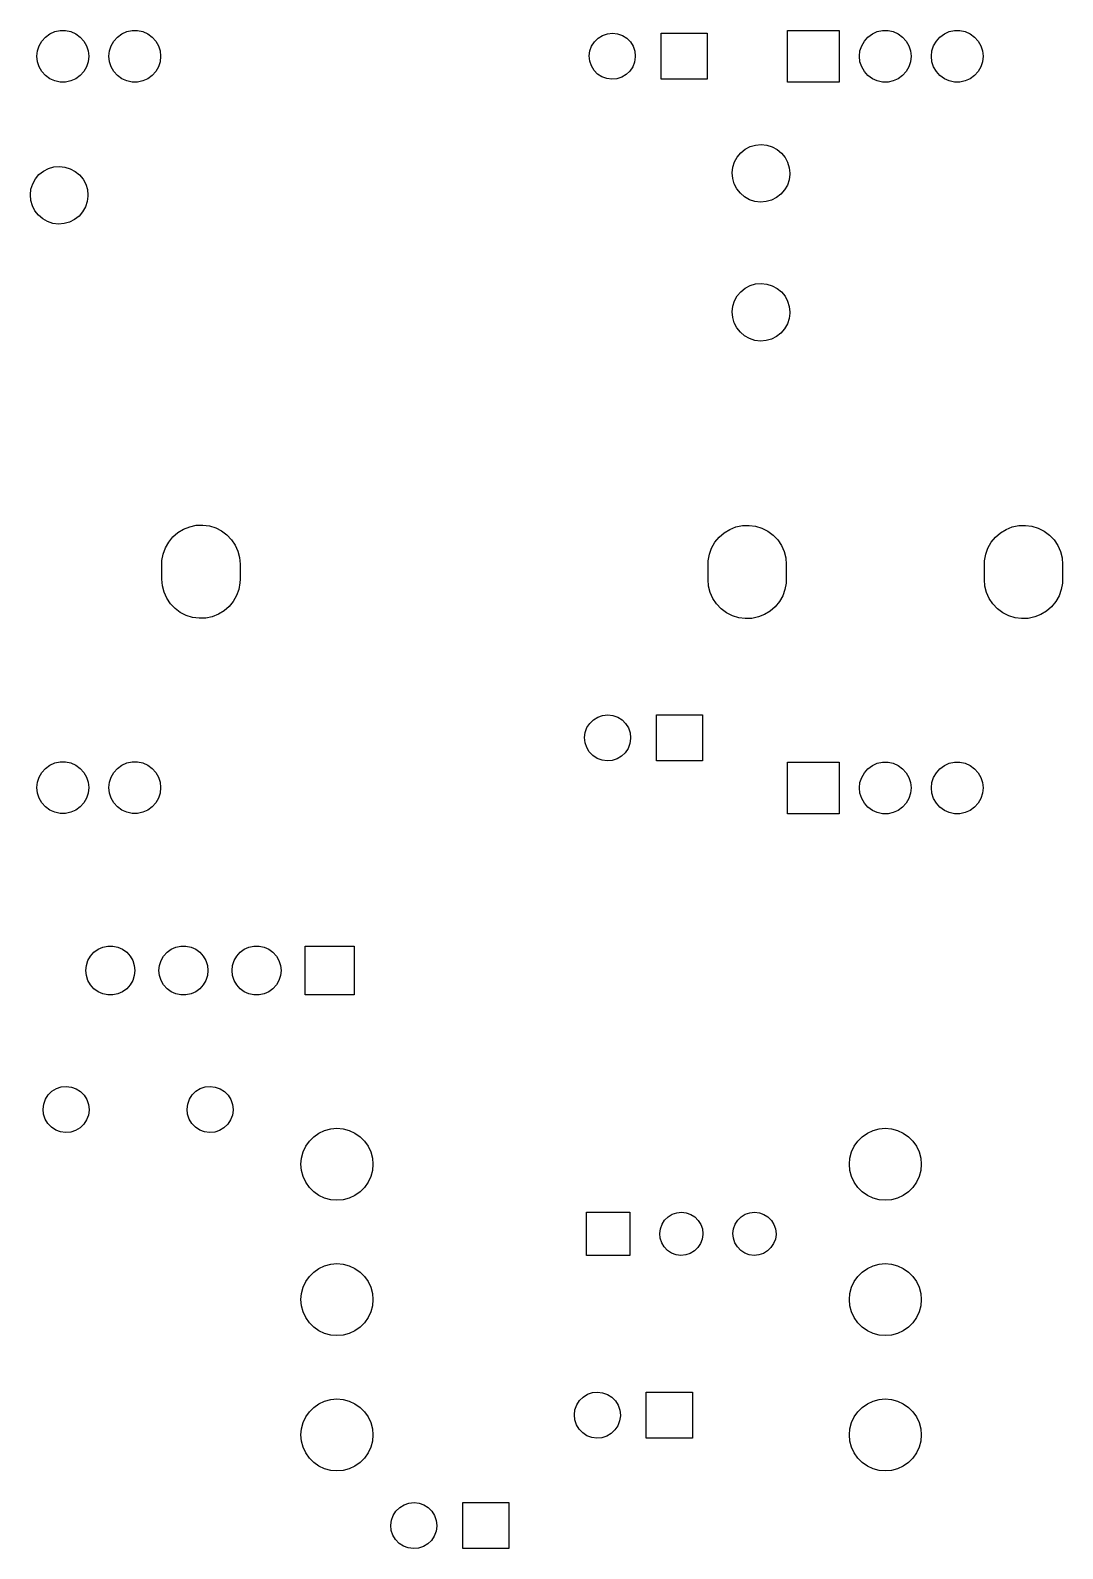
# Model space of a CAD drawing. Extents: x 74 to 204, y -141 to -34.
# Drawn here: x 168.4 to 204.3, y -140.7 to -88 of the extents above; entities that cross this region are included whole.
import ezdxf

# ---------------------------------------------------------------- set-up
doc = ezdxf.new("R2010")
doc.units = 0
doc.layers.add('BLACK', color=7, linetype='CONTINUOUS')

msp = doc.modelspace()

# ---------------------------------------------------------------- linework, layer by layer
at = {"layer": 'BLACK', "linetype": 'CONTINUOUS'}
for p, q in [((169.095, -88.1206), (169.267, -88.044)), ((169.267, -88.044), (169.451, -88.0049)), ((169.451, -88.0049), (169.639, -88.0049)), ((169.639, -88.0049), (169.823, -88.044)), ((169.823, -88.044), (169.995, -88.1206)), ((171.595, -88.1206), (171.767, -88.044)), ((171.767, -88.044), (171.951, -88.0049)), ((171.951, -88.0049), (172.139, -88.0049)), ((172.139, -88.0049), (172.323, -88.044)), ((172.323, -88.044), (172.495, -88.1206)), ((194.72, -89.8), (194.72, -88)), ((194.72, -88), (196.52, -88)), ((196.52, -88), (196.52, -89.8)), ((197.67, -88.1206), (197.842, -88.044)), ((197.842, -88.044), (198.026, -88.0049)), ((198.026, -88.0049), (198.214, -88.0049)), ((198.214, -88.0049), (198.398, -88.044)), ((198.398, -88.044), (198.57, -88.1206)), ((200.17, -88.1206), (200.342, -88.044)), ((200.342, -88.044), (200.526, -88.0049)), ((200.526, -88.0049), (200.714, -88.0049)), ((200.714, -88.0049), (200.898, -88.044)), ((200.898, -88.044), (201.07, -88.1206)), ((168.665, -88.7129), (168.723, -88.5339)), ((168.723, -88.5339), (168.817, -88.371)), ((168.817, -88.371), (168.943, -88.2312)), ((168.943, -88.2312), (169.095, -88.1206)), ((169.995, -88.1206), (170.147, -88.2312)), ((170.147, -88.2312), (170.273, -88.371)), ((170.273, -88.371), (170.367, -88.5339)), ((170.367, -88.5339), (170.425, -88.7129)), ((171.165, -88.7129), (171.223, -88.5339)), ((171.223, -88.5339), (171.317, -88.371)), ((171.317, -88.371), (171.443, -88.2312)), ((171.443, -88.2312), (171.595, -88.1206)), ((172.495, -88.1206), (172.647, -88.2312)), ((172.647, -88.2312), (172.773, -88.371)), ((172.773, -88.371), (172.867, -88.5339)), ((172.867, -88.5339), (172.925, -88.7129)), ((187.857, -88.7119), (187.918, -88.5443)), ((187.918, -88.5443), (188.015, -88.3944)), ((188.015, -88.3944), (188.142, -88.2696)), ((188.142, -88.2696), (188.294, -88.1761)), ((188.294, -88.1761), (188.463, -88.1187)), ((188.463, -88.1187), (188.641, -88.1)), ((188.641, -88.1), (188.818, -88.1211)), ((188.818, -88.1211), (188.986, -88.181)), ((188.986, -88.181), (189.136, -88.2765)), ((189.136, -88.2765), (189.262, -88.4031)), ((189.262, -88.4031), (189.356, -88.5543)), ((189.356, -88.5543), (189.415, -88.7228)), ((190.335, -89.7), (190.335, -88.1)), ((190.335, -88.1), (191.935, -88.1)), ((191.935, -88.1), (191.935, -89.7)), ((197.24, -88.7129), (197.298, -88.5339)), ((197.298, -88.5339), (197.392, -88.371)), ((197.392, -88.371), (197.518, -88.2312)), ((197.518, -88.2312), (197.67, -88.1206)), ((198.57, -88.1206), (198.722, -88.2312)), ((198.722, -88.2312), (198.848, -88.371)), ((198.848, -88.371), (198.942, -88.5339)), ((198.942, -88.5339), (199, -88.7129)), ((199.74, -88.7129), (199.798, -88.5339)), ((199.798, -88.5339), (199.892, -88.371)), ((199.892, -88.371), (200.018, -88.2312)), ((200.018, -88.2312), (200.17, -88.1206)), ((201.07, -88.1206), (201.222, -88.2312)), ((201.222, -88.2312), (201.348, -88.371)), ((201.348, -88.371), (201.442, -88.5339)), ((201.442, -88.5339), (201.5, -88.7129)), ((168.645, -88.9), (168.665, -88.7129)), ((168.665, -89.0871), (168.645, -88.9)), ((168.723, -89.2661), (168.665, -89.0871)), ((170.425, -89.0871), (170.367, -89.2661)), ((170.425, -88.7129), (170.445, -88.9)), ((170.445, -88.9), (170.425, -89.0871)), ((171.145, -88.9), (171.165, -88.7129)), ((171.165, -89.0871), (171.145, -88.9)), ((171.223, -89.2661), (171.165, -89.0871)), ((172.925, -89.0871), (172.867, -89.2661)), ((172.925, -88.7129), (172.945, -88.9)), ((172.945, -88.9), (172.925, -89.0871)), ((187.835, -88.8888), (187.857, -88.7119)), ((187.852, -89.0663), (187.835, -88.8888)), ((187.909, -89.2356), (187.852, -89.0663)), ((189.41, -89.099), (189.347, -89.2657)), ((189.435, -88.9223), (189.41, -89.099)), ((189.415, -88.7228), (189.435, -88.9)), ((189.435, -88.9), (189.435, -88.9223)), ((197.22, -88.9), (197.24, -88.7129)), ((197.24, -89.0871), (197.22, -88.9)), ((197.298, -89.2661), (197.24, -89.0871)), ((199, -89.0871), (198.942, -89.2661)), ((199, -88.7129), (199.02, -88.9)), ((199.02, -88.9), (199, -89.0871)), ((199.72, -88.9), (199.74, -88.7129)), ((199.74, -89.0871), (199.72, -88.9)), ((199.798, -89.2661), (199.74, -89.0871)), ((201.5, -89.0871), (201.442, -89.2661)), ((201.5, -88.7129), (201.52, -88.9)), ((201.52, -88.9), (201.5, -89.0871)), ((168.817, -89.429), (168.723, -89.2661)), ((168.943, -89.5688), (168.817, -89.429)), ((169.095, -89.6794), (168.943, -89.5688)), ((170.147, -89.5688), (169.995, -89.6794)), ((170.273, -89.429), (170.147, -89.5688)), ((170.367, -89.2661), (170.273, -89.429)), ((171.317, -89.429), (171.223, -89.2661)), ((171.443, -89.5688), (171.317, -89.429)), ((171.595, -89.6794), (171.443, -89.5688)), ((172.647, -89.5688), (172.495, -89.6794)), ((172.773, -89.429), (172.647, -89.5688)), ((172.867, -89.2661), (172.773, -89.429)), ((188.001, -89.3881), (187.909, -89.2356)), ((188.125, -89.5164), (188.001, -89.3881)), ((188.274, -89.6141), (188.125, -89.5164)), ((188.441, -89.6762), (188.274, -89.6141)), ((188.965, -89.6285), (188.796, -89.6837)), ((189.119, -89.5372), (188.965, -89.6285)), ((189.248, -89.4142), (189.119, -89.5372)), ((189.347, -89.2657), (189.248, -89.4142)), ((197.392, -89.429), (197.298, -89.2661)), ((197.518, -89.5688), (197.392, -89.429)), ((197.67, -89.6794), (197.518, -89.5688)), ((198.722, -89.5688), (198.57, -89.6794)), ((198.848, -89.429), (198.722, -89.5688)), ((198.942, -89.2661), (198.848, -89.429)), ((199.892, -89.429), (199.798, -89.2661)), ((200.018, -89.5688), (199.892, -89.429)), ((200.17, -89.6794), (200.018, -89.5688)), ((201.222, -89.5688), (201.07, -89.6794)), ((201.348, -89.429), (201.222, -89.5688)), ((201.442, -89.2661), (201.348, -89.429)), ((169.267, -89.756), (169.095, -89.6794)), ((169.451, -89.7951), (169.267, -89.756)), ((169.639, -89.7951), (169.451, -89.7951)), ((169.823, -89.756), (169.639, -89.7951)), ((169.995, -89.6794), (169.823, -89.756)), ((171.767, -89.756), (171.595, -89.6794)), ((171.951, -89.7951), (171.767, -89.756)), ((172.139, -89.7951), (171.951, -89.7951)), ((172.323, -89.756), (172.139, -89.7951)), ((172.495, -89.6794), (172.323, -89.756)), ((188.618, -89.6998), (188.441, -89.6762)), ((188.796, -89.6837), (188.618, -89.6998)), ((191.935, -89.7), (190.335, -89.7)), ((196.52, -89.8), (194.72, -89.8)), ((197.842, -89.756), (197.67, -89.6794)), ((198.026, -89.7951), (197.842, -89.756)), ((198.214, -89.7951), (198.026, -89.7951)), ((198.398, -89.756), (198.214, -89.7951)), ((198.57, -89.6794), (198.398, -89.756)), ((200.342, -89.756), (200.17, -89.6794)), ((200.526, -89.7951), (200.342, -89.756)), ((200.714, -89.7951), (200.526, -89.7951)), ((200.898, -89.756), (200.714, -89.7951)), ((201.07, -89.6794), (200.898, -89.756)), ((192.977, -92.399), (193.102, -92.2495)), ((193.102, -92.2495), (193.254, -92.1272)), ((193.254, -92.1272), (193.427, -92.0368)), ((193.427, -92.0368), (193.615, -91.9817)), ((193.615, -91.9817), (193.809, -91.964)), ((193.809, -91.964), (194.003, -91.9844)), ((194.003, -91.9844), (194.19, -92.0421)), ((194.19, -92.0421), (194.361, -92.135)), ((194.361, -92.135), (194.512, -92.2594)), ((194.512, -92.2594), (194.635, -92.4106)), ((168.87, -92.8892), (169.043, -92.7988)), ((169.043, -92.7988), (169.231, -92.7437)), ((169.231, -92.7437), (169.425, -92.726)), ((169.425, -92.726), (169.619, -92.7464)), ((169.619, -92.7464), (169.806, -92.8041)), ((192.802, -92.95), (192.824, -92.7561)), ((192.824, -92.7561), (192.883, -92.5701)), ((192.883, -92.5701), (192.977, -92.399)), ((194.635, -92.4106), (194.727, -92.5829)), ((194.727, -92.5829), (194.783, -92.7698)), ((194.783, -92.7698), (194.802, -92.964)), ((168.499, -93.3321), (168.593, -93.161)), ((168.593, -93.161), (168.718, -93.0115)), ((168.718, -93.0115), (168.87, -92.8892)), ((169.806, -92.8041), (169.977, -92.897)), ((169.977, -92.897), (170.128, -93.0214)), ((170.128, -93.0214), (170.251, -93.1726)), ((170.251, -93.1726), (170.343, -93.3449)), ((192.818, -93.1445), (192.802, -92.95)), ((192.872, -93.3321), (192.818, -93.1445)), ((194.777, -93.1855), (194.716, -93.3707)), ((194.802, -92.9919), (194.777, -93.1855)), ((194.802, -92.964), (194.802, -92.9919)), ((168.418, -93.712), (168.44, -93.5181)), ((168.434, -93.9065), (168.418, -93.712)), ((168.44, -93.5181), (168.499, -93.3321)), ((170.343, -93.3449), (170.399, -93.5318)), ((170.418, -93.7539), (170.393, -93.9475)), ((170.399, -93.5318), (170.418, -93.726)), ((170.418, -93.726), (170.418, -93.7539)), ((192.961, -93.5057), (192.872, -93.3321)), ((193.083, -93.6587), (192.961, -93.5057)), ((193.231, -93.7851), (193.083, -93.6587)), ((193.402, -93.8804), (193.231, -93.7851)), ((194.338, -93.8083), (194.164, -93.8963)), ((194.492, -93.6882), (194.338, -93.8083)), ((194.619, -93.5404), (194.492, -93.6882)), ((194.716, -93.3707), (194.619, -93.5404)), ((168.488, -94.0941), (168.434, -93.9065)), ((168.577, -94.2677), (168.488, -94.0941)), ((168.699, -94.4207), (168.577, -94.2677)), ((170.235, -94.3024), (170.108, -94.4502)), ((170.332, -94.1327), (170.235, -94.3024)), ((170.393, -93.9475), (170.332, -94.1327)), ((193.587, -93.9407), (193.402, -93.8804)), ((193.781, -93.9638), (193.587, -93.9407)), ((193.976, -93.9488), (193.781, -93.9638)), ((194.164, -93.8963), (193.976, -93.9488)), ((168.847, -94.5471), (168.699, -94.4207)), ((169.018, -94.6424), (168.847, -94.5471)), ((169.203, -94.7027), (169.018, -94.6424)), ((169.397, -94.7258), (169.203, -94.7027)), ((169.592, -94.7108), (169.397, -94.7258)), ((169.78, -94.6583), (169.592, -94.7108)), ((169.954, -94.5703), (169.78, -94.6583)), ((170.108, -94.4502), (169.954, -94.5703)), ((193.102, -97.0755), (193.254, -96.9532)), ((193.254, -96.9532), (193.427, -96.8628)), ((193.427, -96.8628), (193.615, -96.8077)), ((193.615, -96.8077), (193.809, -96.79)), ((193.809, -96.79), (194.003, -96.8104)), ((194.003, -96.8104), (194.19, -96.8681)), ((194.19, -96.8681), (194.361, -96.961)), ((194.361, -96.961), (194.512, -97.0854)), ((192.824, -97.5821), (192.883, -97.3961)), ((192.883, -97.3961), (192.977, -97.225)), ((192.977, -97.225), (193.102, -97.0755)), ((194.512, -97.0854), (194.635, -97.2366)), ((194.635, -97.2366), (194.727, -97.4089)), ((194.727, -97.4089), (194.783, -97.5958)), ((192.802, -97.776), (192.824, -97.5821)), ((192.818, -97.9705), (192.802, -97.776)), ((192.872, -98.1581), (192.818, -97.9705)), ((194.777, -98.0115), (194.716, -98.1967)), ((194.802, -97.8179), (194.777, -98.0115)), ((194.783, -97.5958), (194.802, -97.79)), ((194.802, -97.79), (194.802, -97.8179)), ((192.961, -98.3317), (192.872, -98.1581)), ((193.083, -98.4847), (192.961, -98.3317)), ((193.231, -98.6111), (193.083, -98.4847)), ((194.492, -98.5142), (194.338, -98.6343)), ((194.619, -98.3664), (194.492, -98.5142)), ((194.716, -98.1967), (194.619, -98.3664)), ((193.402, -98.7064), (193.231, -98.6111)), ((193.587, -98.7667), (193.402, -98.7064)), ((193.781, -98.7898), (193.587, -98.7667)), ((193.976, -98.7748), (193.781, -98.7898)), ((194.164, -98.7223), (193.976, -98.7748)), ((194.338, -98.6343), (194.164, -98.7223)), ((173.37, -105.592), (173.544, -105.441)), ((173.544, -105.441), (173.74, -105.322)), ((173.74, -105.322), (173.954, -105.237)), ((173.954, -105.237), (174.179, -105.19)), ((174.179, -105.19), (174.409, -105.182)), ((174.409, -105.182), (174.637, -105.212)), ((174.637, -105.212), (174.857, -105.28)), ((174.857, -105.28), (175.062, -105.384)), ((175.062, -105.384), (175.246, -105.521)), ((192.345, -105.602), (192.519, -105.451)), ((192.519, -105.451), (192.715, -105.332)), ((192.715, -105.332), (192.929, -105.247)), ((192.929, -105.247), (193.154, -105.2)), ((193.154, -105.2), (193.384, -105.192)), ((193.384, -105.192), (193.612, -105.222)), ((193.612, -105.222), (193.832, -105.29)), ((193.832, -105.29), (194.037, -105.394)), ((194.037, -105.394), (194.221, -105.531)), ((201.945, -105.602), (202.119, -105.451)), ((202.119, -105.451), (202.315, -105.332)), ((202.315, -105.332), (202.529, -105.247)), ((202.529, -105.247), (202.754, -105.2)), ((202.754, -105.2), (202.984, -105.192)), ((202.984, -105.192), (203.212, -105.222)), ((203.212, -105.222), (203.432, -105.29)), ((203.432, -105.29), (203.637, -105.394)), ((203.637, -105.394), (203.821, -105.531)), ((173.032, -106.186), (173.11, -105.97)), ((173.11, -105.97), (173.224, -105.77)), ((173.224, -105.77), (173.37, -105.592)), ((175.246, -105.521), (175.405, -105.688)), ((175.405, -105.688), (175.533, -105.879)), ((175.533, -105.879), (175.628, -106.088)), ((192.007, -106.196), (192.085, -105.98)), ((192.085, -105.98), (192.199, -105.78)), ((192.199, -105.78), (192.345, -105.602)), ((194.221, -105.531), (194.38, -105.698)), ((194.38, -105.698), (194.508, -105.889)), ((194.508, -105.889), (194.603, -106.098)), ((201.607, -106.196), (201.685, -105.98)), ((201.685, -105.98), (201.799, -105.78)), ((201.799, -105.78), (201.945, -105.602)), ((203.821, -105.531), (203.98, -105.698)), ((203.98, -105.698), (204.108, -105.889)), ((204.108, -105.889), (204.203, -106.098)), ((172.985, -106.54), (172.991, -106.412)), ((172.991, -106.412), (173.032, -106.186)), ((175.628, -106.088), (175.686, -106.311)), ((175.686, -106.311), (175.705, -106.54)), ((191.96, -106.55), (191.966, -106.422)), ((191.966, -106.422), (192.007, -106.196)), ((194.603, -106.098), (194.661, -106.321)), ((194.661, -106.321), (194.68, -106.55)), ((201.56, -106.55), (201.566, -106.422)), ((201.566, -106.422), (201.607, -106.196)), ((204.203, -106.098), (204.261, -106.321)), ((204.261, -106.321), (204.28, -106.55)), ((172.985, -107.06), (172.985, -106.54)), ((175.705, -106.54), (175.705, -107.06)), ((191.96, -107.07), (191.96, -106.55)), ((194.68, -106.55), (194.68, -107.07)), ((201.56, -107.07), (201.56, -106.55)), ((204.28, -106.55), (204.28, -107.07)), ((173.004, -107.289), (172.985, -107.06)), ((173.062, -107.512), (173.004, -107.289)), ((173.157, -107.721), (173.062, -107.512)), ((175.658, -107.414), (175.58, -107.63)), ((175.699, -107.188), (175.658, -107.414)), ((175.705, -107.06), (175.699, -107.188)), ((191.979, -107.299), (191.96, -107.07)), ((192.037, -107.522), (191.979, -107.299)), ((192.132, -107.731), (192.037, -107.522)), ((194.633, -107.424), (194.555, -107.64)), ((194.674, -107.198), (194.633, -107.424)), ((194.68, -107.07), (194.674, -107.198)), ((201.579, -107.299), (201.56, -107.07)), ((201.637, -107.522), (201.579, -107.299)), ((201.732, -107.731), (201.637, -107.522)), ((204.233, -107.424), (204.155, -107.64)), ((204.274, -107.198), (204.233, -107.424)), ((204.28, -107.07), (204.274, -107.198)), ((173.285, -107.912), (173.157, -107.721)), ((173.444, -108.079), (173.285, -107.912)), ((173.628, -108.216), (173.444, -108.079)), ((175.32, -108.008), (175.146, -108.159)), ((175.466, -107.83), (175.32, -108.008)), ((175.58, -107.63), (175.466, -107.83)), ((192.26, -107.922), (192.132, -107.731)), ((192.419, -108.089), (192.26, -107.922)), ((192.603, -108.226), (192.419, -108.089)), ((194.295, -108.018), (194.121, -108.169)), ((194.441, -107.84), (194.295, -108.018)), ((194.555, -107.64), (194.441, -107.84)), ((201.86, -107.922), (201.732, -107.731)), ((202.019, -108.089), (201.86, -107.922)), ((202.203, -108.226), (202.019, -108.089)), ((203.895, -108.018), (203.721, -108.169)), ((204.041, -107.84), (203.895, -108.018)), ((204.155, -107.64), (204.041, -107.84)), ((173.833, -108.32), (173.628, -108.216)), ((174.053, -108.388), (173.833, -108.32)), ((174.281, -108.418), (174.053, -108.388)), ((174.511, -108.41), (174.281, -108.418)), ((174.736, -108.363), (174.511, -108.41)), ((174.95, -108.278), (174.736, -108.363)), ((175.146, -108.159), (174.95, -108.278)), ((192.808, -108.33), (192.603, -108.226)), ((193.028, -108.398), (192.808, -108.33)), ((193.256, -108.428), (193.028, -108.398)), ((193.486, -108.42), (193.256, -108.428)), ((193.711, -108.373), (193.486, -108.42)), ((193.925, -108.288), (193.711, -108.373)), ((194.121, -108.169), (193.925, -108.288)), ((202.408, -108.33), (202.203, -108.226)), ((202.628, -108.398), (202.408, -108.33)), ((202.856, -108.428), (202.628, -108.398)), ((203.086, -108.42), (202.856, -108.428)), ((203.311, -108.373), (203.086, -108.42)), ((203.525, -108.288), (203.311, -108.373)), ((203.721, -108.169), (203.525, -108.288)), ((188.299, -111.791), (188.477, -111.773)), ((188.477, -111.773), (188.654, -111.794)), ((190.171, -113.373), (190.171, -111.773)), ((190.171, -111.773), (191.771, -111.773)), ((191.771, -111.773), (191.771, -113.373)), ((187.694, -112.385), (187.755, -112.217)), ((187.755, -112.217), (187.851, -112.067)), ((187.851, -112.067), (187.979, -111.942)), ((187.979, -111.942), (188.131, -111.849)), ((188.131, -111.849), (188.299, -111.791)), ((188.654, -111.794), (188.822, -111.854)), ((188.822, -111.854), (188.972, -111.949)), ((188.972, -111.949), (189.098, -112.076)), ((189.098, -112.076), (189.193, -112.227)), ((189.193, -112.227), (189.251, -112.396)), ((187.671, -112.562), (187.694, -112.385)), ((187.689, -112.739), (187.671, -112.562)), ((187.745, -112.908), (187.689, -112.739)), ((189.246, -112.772), (189.183, -112.938)), ((189.271, -112.595), (189.246, -112.772)), ((189.251, -112.396), (189.271, -112.573)), ((189.271, -112.573), (189.271, -112.595)), ((187.837, -113.061), (187.745, -112.908)), ((187.961, -113.189), (187.837, -113.061)), ((188.11, -113.287), (187.961, -113.189)), ((188.278, -113.349), (188.11, -113.287)), ((188.454, -113.373), (188.278, -113.349)), ((188.632, -113.356), (188.454, -113.373)), ((188.802, -113.301), (188.632, -113.356)), ((188.955, -113.21), (188.802, -113.301)), ((189.084, -113.087), (188.955, -113.21)), ((189.183, -112.938), (189.084, -113.087)), ((168.723, -113.934), (168.817, -113.771)), ((168.817, -113.771), (168.943, -113.631)), ((168.943, -113.631), (169.095, -113.521)), ((169.095, -113.521), (169.267, -113.444)), ((169.267, -113.444), (169.451, -113.405)), ((169.451, -113.405), (169.639, -113.405)), ((169.639, -113.405), (169.823, -113.444)), ((169.823, -113.444), (169.995, -113.521)), ((169.995, -113.521), (170.147, -113.631)), ((170.147, -113.631), (170.273, -113.771)), ((170.273, -113.771), (170.367, -113.934)), ((171.223, -113.934), (171.317, -113.771)), ((171.317, -113.771), (171.443, -113.631)), ((171.443, -113.631), (171.595, -113.521)), ((171.595, -113.521), (171.767, -113.444)), ((171.767, -113.444), (171.951, -113.405)), ((171.951, -113.405), (172.139, -113.405)), ((172.139, -113.405), (172.323, -113.444)), ((172.323, -113.444), (172.495, -113.521)), ((172.495, -113.521), (172.647, -113.631)), ((172.647, -113.631), (172.773, -113.771)), ((172.773, -113.771), (172.867, -113.934)), ((191.771, -113.373), (190.171, -113.373)), ((194.72, -115.21), (194.72, -113.41)), ((194.72, -113.41), (196.52, -113.41)), ((196.52, -113.41), (196.52, -115.21)), ((197.298, -113.944), (197.392, -113.781)), ((197.392, -113.781), (197.518, -113.641)), ((197.518, -113.641), (197.67, -113.531)), ((197.67, -113.531), (197.842, -113.454)), ((197.842, -113.454), (198.026, -113.415)), ((198.026, -113.415), (198.214, -113.415)), ((198.214, -113.415), (198.398, -113.454)), ((198.398, -113.454), (198.57, -113.531)), ((198.57, -113.531), (198.722, -113.641)), ((198.722, -113.641), (198.848, -113.781)), ((198.848, -113.781), (198.942, -113.944)), ((199.798, -113.944), (199.892, -113.781)), ((199.892, -113.781), (200.018, -113.641)), ((200.018, -113.641), (200.17, -113.531)), ((200.17, -113.531), (200.342, -113.454)), ((200.342, -113.454), (200.526, -113.415)), ((200.526, -113.415), (200.714, -113.415)), ((200.714, -113.415), (200.898, -113.454)), ((200.898, -113.454), (201.07, -113.531)), ((201.07, -113.531), (201.222, -113.641)), ((201.222, -113.641), (201.348, -113.781)), ((201.348, -113.781), (201.442, -113.944)), ((168.645, -114.3), (168.665, -114.113)), ((168.665, -114.487), (168.645, -114.3)), ((168.665, -114.113), (168.723, -113.934)), ((170.367, -113.934), (170.425, -114.113)), ((170.425, -114.113), (170.445, -114.3)), ((170.445, -114.3), (170.425, -114.487)), ((171.145, -114.3), (171.165, -114.113)), ((171.165, -114.487), (171.145, -114.3)), ((171.165, -114.113), (171.223, -113.934)), ((172.867, -113.934), (172.925, -114.113)), ((172.925, -114.113), (172.945, -114.3)), ((172.945, -114.3), (172.925, -114.487)), ((197.22, -114.31), (197.24, -114.123)), ((197.24, -114.497), (197.22, -114.31)), ((197.24, -114.123), (197.298, -113.944)), ((198.942, -113.944), (199, -114.123)), ((199, -114.123), (199.02, -114.31)), ((199.02, -114.31), (199, -114.497)), ((199.72, -114.31), (199.74, -114.123)), ((199.74, -114.497), (199.72, -114.31)), ((199.74, -114.123), (199.798, -113.944)), ((201.442, -113.944), (201.5, -114.123)), ((201.5, -114.123), (201.52, -114.31)), ((201.52, -114.31), (201.5, -114.497)), ((168.723, -114.666), (168.665, -114.487)), ((168.817, -114.829), (168.723, -114.666)), ((168.943, -114.969), (168.817, -114.829)), ((170.273, -114.829), (170.147, -114.969)), ((170.367, -114.666), (170.273, -114.829)), ((170.425, -114.487), (170.367, -114.666)), ((171.223, -114.666), (171.165, -114.487)), ((171.317, -114.829), (171.223, -114.666)), ((171.443, -114.969), (171.317, -114.829)), ((172.773, -114.829), (172.647, -114.969)), ((172.867, -114.666), (172.773, -114.829)), ((172.925, -114.487), (172.867, -114.666)), ((197.298, -114.676), (197.24, -114.497)), ((197.392, -114.839), (197.298, -114.676)), ((197.518, -114.979), (197.392, -114.839)), ((198.848, -114.839), (198.722, -114.979)), ((198.942, -114.676), (198.848, -114.839)), ((199, -114.497), (198.942, -114.676)), ((199.798, -114.676), (199.74, -114.497)), ((199.892, -114.839), (199.798, -114.676)), ((200.018, -114.979), (199.892, -114.839)), ((201.348, -114.839), (201.222, -114.979)), ((201.442, -114.676), (201.348, -114.839)), ((201.5, -114.497), (201.442, -114.676)), ((169.095, -115.079), (168.943, -114.969)), ((169.267, -115.156), (169.095, -115.079)), ((169.451, -115.195), (169.267, -115.156)), ((169.639, -115.195), (169.451, -115.195)), ((169.823, -115.156), (169.639, -115.195)), ((169.995, -115.079), (169.823, -115.156)), ((170.147, -114.969), (169.995, -115.079)), ((171.595, -115.079), (171.443, -114.969)), ((171.767, -115.156), (171.595, -115.079)), ((171.951, -115.195), (171.767, -115.156)), ((172.139, -115.195), (171.951, -115.195)), ((172.323, -115.156), (172.139, -115.195)), ((172.495, -115.079), (172.323, -115.156)), ((172.647, -114.969), (172.495, -115.079)), ((196.52, -115.21), (194.72, -115.21)), ((197.67, -115.089), (197.518, -114.979)), ((197.842, -115.166), (197.67, -115.089)), ((198.026, -115.205), (197.842, -115.166)), ((198.214, -115.205), (198.026, -115.205)), ((198.398, -115.166), (198.214, -115.205)), ((198.57, -115.089), (198.398, -115.166)), ((198.722, -114.979), (198.57, -115.089)), ((200.17, -115.089), (200.018, -114.979)), ((200.342, -115.166), (200.17, -115.089)), ((200.526, -115.205), (200.342, -115.166)), ((200.714, -115.205), (200.526, -115.205)), ((200.898, -115.166), (200.714, -115.205)), ((201.07, -115.089), (200.898, -115.166)), ((201.222, -114.979), (201.07, -115.089)), ((170.419, -120.304), (170.508, -120.15)), ((170.508, -120.15), (170.627, -120.018)), ((170.627, -120.018), (170.771, -119.914)), ((170.771, -119.914), (170.933, -119.842)), ((170.933, -119.842), (171.107, -119.805)), ((171.107, -119.805), (171.285, -119.805)), ((171.285, -119.805), (171.459, -119.842)), ((171.459, -119.842), (171.621, -119.914)), ((171.621, -119.914), (171.765, -120.018)), ((171.765, -120.018), (171.884, -120.15)), ((171.884, -120.15), (171.973, -120.304)), ((172.959, -120.304), (173.048, -120.15)), ((173.048, -120.15), (173.167, -120.018)), ((173.167, -120.018), (173.311, -119.914)), ((173.311, -119.914), (173.473, -119.842)), ((173.473, -119.842), (173.647, -119.805)), ((173.647, -119.805), (173.825, -119.805)), ((173.825, -119.805), (173.999, -119.842)), ((173.999, -119.842), (174.161, -119.914)), ((174.161, -119.914), (174.305, -120.018)), ((174.305, -120.018), (174.424, -120.15)), ((174.424, -120.15), (174.513, -120.304)), ((175.499, -120.304), (175.588, -120.15)), ((175.588, -120.15), (175.707, -120.018)), ((175.707, -120.018), (175.851, -119.914)), ((175.851, -119.914), (176.013, -119.842)), ((176.013, -119.842), (176.187, -119.805)), ((176.187, -119.805), (176.365, -119.805)), ((176.365, -119.805), (176.539, -119.842)), ((176.539, -119.842), (176.701, -119.914)), ((176.701, -119.914), (176.845, -120.018)), ((176.845, -120.018), (176.964, -120.15)), ((176.964, -120.15), (177.053, -120.304)), ((177.966, -121.5), (177.966, -119.8)), ((177.966, -119.8), (179.666, -119.8)), ((179.666, -119.8), (179.666, -121.5)), ((170.346, -120.65), (170.365, -120.473)), ((170.365, -120.827), (170.346, -120.65)), ((170.365, -120.473), (170.419, -120.304)), ((171.973, -120.304), (172.027, -120.473)), ((172.027, -120.473), (172.046, -120.65)), ((172.046, -120.65), (172.027, -120.827)), ((172.886, -120.65), (172.905, -120.473)), ((172.905, -120.827), (172.886, -120.65)), ((172.905, -120.473), (172.959, -120.304)), ((174.513, -120.304), (174.567, -120.473)), ((174.567, -120.473), (174.586, -120.65)), ((174.586, -120.65), (174.567, -120.827)), ((175.426, -120.65), (175.445, -120.473)), ((175.445, -120.827), (175.426, -120.65)), ((175.445, -120.473), (175.499, -120.304)), ((177.053, -120.304), (177.107, -120.473)), ((177.107, -120.473), (177.126, -120.65)), ((177.126, -120.65), (177.107, -120.827)), ((170.419, -120.996), (170.365, -120.827)), ((170.508, -121.15), (170.419, -120.996)), ((170.627, -121.282), (170.508, -121.15)), ((171.884, -121.15), (171.765, -121.282)), ((171.973, -120.996), (171.884, -121.15)), ((172.027, -120.827), (171.973, -120.996)), ((172.959, -120.996), (172.905, -120.827)), ((173.048, -121.15), (172.959, -120.996)), ((173.167, -121.282), (173.048, -121.15)), ((174.424, -121.15), (174.305, -121.282)), ((174.513, -120.996), (174.424, -121.15)), ((174.567, -120.827), (174.513, -120.996)), ((175.499, -120.996), (175.445, -120.827)), ((175.588, -121.15), (175.499, -120.996)), ((175.707, -121.282), (175.588, -121.15)), ((176.964, -121.15), (176.845, -121.282)), ((177.053, -120.996), (176.964, -121.15)), ((177.107, -120.827), (177.053, -120.996)), ((170.771, -121.386), (170.627, -121.282)), ((170.933, -121.458), (170.771, -121.386)), ((171.107, -121.495), (170.933, -121.458)), ((171.285, -121.495), (171.107, -121.495)), ((171.459, -121.458), (171.285, -121.495)), ((171.621, -121.386), (171.459, -121.458)), ((171.765, -121.282), (171.621, -121.386)), ((173.311, -121.386), (173.167, -121.282)), ((173.473, -121.458), (173.311, -121.386)), ((173.647, -121.495), (173.473, -121.458)), ((173.825, -121.495), (173.647, -121.495)), ((173.999, -121.458), (173.825, -121.495)), ((174.161, -121.386), (173.999, -121.458)), ((174.305, -121.282), (174.161, -121.386)), ((175.851, -121.386), (175.707, -121.282)), ((176.013, -121.458), (175.851, -121.386)), ((176.187, -121.495), (176.013, -121.458)), ((176.365, -121.495), (176.187, -121.495)), ((176.539, -121.458), (176.365, -121.495)), ((176.701, -121.386), (176.539, -121.458)), ((176.845, -121.282), (176.701, -121.386)), ((179.666, -121.5), (177.966, -121.5)), ((169.041, -124.97), (169.169, -124.846)), ((169.169, -124.846), (169.321, -124.752)), ((169.321, -124.752), (169.489, -124.695)), ((169.489, -124.695), (169.667, -124.676)), ((169.667, -124.676), (169.844, -124.697)), ((169.844, -124.697), (170.012, -124.757)), ((170.012, -124.757), (170.162, -124.853)), ((170.162, -124.853), (170.288, -124.979)), ((174.041, -124.97), (174.169, -124.846)), ((174.169, -124.846), (174.321, -124.752)), ((174.321, -124.752), (174.489, -124.695)), ((174.489, -124.695), (174.667, -124.676)), ((174.667, -124.676), (174.844, -124.697)), ((174.844, -124.697), (175.012, -124.757)), ((175.012, -124.757), (175.162, -124.853)), ((175.162, -124.853), (175.288, -124.979)), ((168.861, -125.465), (168.884, -125.288)), ((168.879, -125.642), (168.861, -125.465)), ((168.884, -125.288), (168.945, -125.12)), ((168.945, -125.12), (169.041, -124.97)), ((170.288, -124.979), (170.383, -125.13)), ((170.383, -125.13), (170.441, -125.299)), ((170.441, -125.299), (170.461, -125.476)), ((170.461, -125.476), (170.461, -125.498)), ((173.861, -125.465), (173.884, -125.288)), ((173.879, -125.642), (173.861, -125.465)), ((173.884, -125.288), (173.945, -125.12)), ((173.945, -125.12), (174.041, -124.97)), ((175.288, -124.979), (175.383, -125.13)), ((175.383, -125.13), (175.441, -125.299)), ((175.441, -125.299), (175.461, -125.476)), ((175.461, -125.476), (175.461, -125.498)), ((168.935, -125.812), (168.879, -125.642)), ((169.027, -125.964), (168.935, -125.812)), ((169.151, -126.092), (169.027, -125.964)), ((170.274, -125.99), (170.145, -126.113)), ((170.373, -125.842), (170.274, -125.99)), ((170.436, -125.675), (170.373, -125.842)), ((170.461, -125.498), (170.436, -125.675)), ((173.935, -125.812), (173.879, -125.642)), ((174.027, -125.964), (173.935, -125.812)), ((174.151, -126.092), (174.027, -125.964)), ((175.274, -125.99), (175.145, -126.113)), ((175.373, -125.842), (175.274, -125.99)), ((175.436, -125.675), (175.373, -125.842)), ((175.461, -125.498), (175.436, -125.675)), ((169.3, -126.19), (169.151, -126.092)), ((169.468, -126.252), (169.3, -126.19)), ((169.644, -126.276), (169.468, -126.252)), ((169.822, -126.26), (169.644, -126.276)), ((169.992, -126.205), (169.822, -126.26)), ((170.145, -126.113), (169.992, -126.205)), ((174.3, -126.19), (174.151, -126.092)), ((174.468, -126.252), (174.3, -126.19)), ((174.644, -126.276), (174.468, -126.252)), ((174.822, -126.26), (174.644, -126.276)), ((174.992, -126.205), (174.822, -126.26)), ((175.145, -126.113), (174.992, -126.205)), ((178.112, -126.577), (178.267, -126.422)), ((178.267, -126.422), (178.445, -126.297)), ((178.445, -126.297), (178.642, -126.205)), ((178.642, -126.205), (178.853, -126.149)), ((178.853, -126.149), (179.07, -126.13)), ((179.07, -126.13), (179.287, -126.149)), ((179.287, -126.149), (179.498, -126.205)), ((179.498, -126.205), (179.695, -126.297)), ((179.695, -126.297), (179.873, -126.422)), ((179.873, -126.422), (180.028, -126.577)), ((197.162, -126.577), (197.317, -126.422)), ((197.317, -126.422), (197.495, -126.297)), ((197.495, -126.297), (197.692, -126.205)), ((197.692, -126.205), (197.903, -126.149)), ((197.903, -126.149), (198.12, -126.13)), ((198.12, -126.13), (198.337, -126.149)), ((198.337, -126.149), (198.548, -126.205)), ((198.548, -126.205), (198.745, -126.297)), ((198.745, -126.297), (198.923, -126.422)), ((198.923, -126.422), (199.078, -126.577)), ((177.839, -127.163), (177.895, -126.952)), ((177.895, -126.952), (177.987, -126.755)), ((177.987, -126.755), (178.112, -126.577)), ((180.028, -126.577), (180.153, -126.755)), ((180.153, -126.755), (180.245, -126.952)), ((180.245, -126.952), (180.301, -127.163)), ((196.889, -127.163), (196.945, -126.952)), ((196.945, -126.952), (197.037, -126.755)), ((197.037, -126.755), (197.162, -126.577)), ((199.078, -126.577), (199.203, -126.755)), ((199.203, -126.755), (199.295, -126.952)), ((199.295, -126.952), (199.351, -127.163)), ((177.82, -127.38), (177.839, -127.163)), ((177.839, -127.597), (177.82, -127.38)), ((177.895, -127.808), (177.839, -127.597)), ((180.301, -127.597), (180.245, -127.808)), ((180.301, -127.163), (180.32, -127.38)), ((180.32, -127.38), (180.301, -127.597)), ((196.87, -127.38), (196.889, -127.163)), ((196.889, -127.597), (196.87, -127.38)), ((196.945, -127.808), (196.889, -127.597)), ((199.351, -127.597), (199.295, -127.808)), ((199.351, -127.163), (199.37, -127.38)), ((199.37, -127.38), (199.351, -127.597)), ((177.987, -128.005), (177.895, -127.808)), ((178.112, -128.183), (177.987, -128.005)), ((180.153, -128.005), (180.028, -128.183)), ((180.245, -127.808), (180.153, -128.005)), ((197.037, -128.005), (196.945, -127.808)), ((197.162, -128.183), (197.037, -128.005)), ((199.203, -128.005), (199.078, -128.183)), ((199.295, -127.808), (199.203, -128.005)), ((178.267, -128.338), (178.112, -128.183)), ((178.445, -128.463), (178.267, -128.338)), ((178.642, -128.555), (178.445, -128.463)), ((178.853, -128.611), (178.642, -128.555)), ((179.07, -128.63), (178.853, -128.611)), ((179.287, -128.611), (179.07, -128.63)), ((179.498, -128.555), (179.287, -128.611)), ((179.695, -128.463), (179.498, -128.555)), ((179.873, -128.338), (179.695, -128.463)), ((180.028, -128.183), (179.873, -128.338)), ((197.317, -128.338), (197.162, -128.183)), ((197.495, -128.463), (197.317, -128.338)), ((197.692, -128.555), (197.495, -128.463)), ((197.903, -128.611), (197.692, -128.555)), ((198.12, -128.63), (197.903, -128.611)), ((198.337, -128.611), (198.12, -128.63)), ((198.548, -128.555), (198.337, -128.611)), ((198.745, -128.463), (198.548, -128.555)), ((198.923, -128.338), (198.745, -128.463)), ((199.078, -128.183), (198.923, -128.338)), ((187.743, -130.544), (187.743, -129.044)), ((187.743, -129.044), (189.243, -129.044)), ((189.243, -129.044), (189.243, -130.544)), ((190.572, -129.203), (190.714, -129.115)), ((190.714, -129.115), (190.872, -129.061)), ((190.872, -129.061), (191.039, -129.044)), ((191.039, -129.044), (191.205, -129.064)), ((191.205, -129.064), (191.362, -129.12)), ((191.362, -129.12), (191.503, -129.209)), ((193.112, -129.203), (193.254, -129.115)), ((193.254, -129.115), (193.412, -129.061)), ((193.412, -129.061), (193.579, -129.044)), ((193.579, -129.044), (193.745, -129.064)), ((193.745, -129.064), (193.902, -129.12)), ((193.902, -129.12), (194.043, -129.209)), ((190.283, -129.784), (190.304, -129.618)), ((190.304, -129.618), (190.362, -129.461)), ((190.362, -129.461), (190.452, -129.32)), ((190.452, -129.32), (190.572, -129.203)), ((191.503, -129.209), (191.621, -129.328)), ((191.621, -129.328), (191.71, -129.47)), ((191.71, -129.47), (191.765, -129.628)), ((191.765, -129.628), (191.783, -129.794)), ((192.823, -129.784), (192.844, -129.618)), ((192.844, -129.618), (192.902, -129.461)), ((192.902, -129.461), (192.992, -129.32)), ((192.992, -129.32), (193.112, -129.203)), ((194.043, -129.209), (194.161, -129.328)), ((194.161, -129.328), (194.25, -129.47)), ((194.25, -129.47), (194.305, -129.628)), ((194.305, -129.628), (194.323, -129.794)), ((190.3, -129.95), (190.283, -129.784)), ((190.353, -130.109), (190.3, -129.95)), ((190.439, -130.252), (190.353, -130.109)), ((191.7, -130.137), (191.608, -130.276)), ((191.76, -129.981), (191.7, -130.137)), ((191.783, -129.815), (191.76, -129.981)), ((191.783, -129.794), (191.783, -129.815)), ((192.84, -129.95), (192.823, -129.784)), ((192.893, -130.109), (192.84, -129.95)), ((192.979, -130.252), (192.893, -130.109)), ((194.24, -130.137), (194.148, -130.276)), ((194.3, -129.981), (194.24, -130.137)), ((194.323, -129.815), (194.3, -129.981)), ((194.323, -129.794), (194.323, -129.815)), ((189.243, -130.544), (187.743, -130.544)), ((190.555, -130.372), (190.439, -130.252)), ((190.695, -130.463), (190.555, -130.372)), ((190.852, -130.522), (190.695, -130.463)), ((191.018, -130.544), (190.852, -130.522)), ((191.184, -130.529), (191.018, -130.544)), ((191.343, -130.477), (191.184, -130.529)), ((191.487, -130.391), (191.343, -130.477)), ((191.608, -130.276), (191.487, -130.391)), ((193.095, -130.372), (192.979, -130.252)), ((193.235, -130.463), (193.095, -130.372)), ((193.392, -130.522), (193.235, -130.463)), ((193.558, -130.544), (193.392, -130.522)), ((193.724, -130.529), (193.558, -130.544)), ((193.883, -130.477), (193.724, -130.529)), ((194.027, -130.391), (193.883, -130.477)), ((194.148, -130.276), (194.027, -130.391)), ((177.987, -131.455), (178.112, -131.277)), ((178.112, -131.277), (178.267, -131.122)), ((178.267, -131.122), (178.445, -130.997)), ((178.445, -130.997), (178.642, -130.905)), ((178.642, -130.905), (178.853, -130.849)), ((178.853, -130.849), (179.07, -130.83)), ((179.07, -130.83), (179.287, -130.849)), ((179.287, -130.849), (179.498, -130.905)), ((179.498, -130.905), (179.695, -130.997)), ((179.695, -130.997), (179.873, -131.122)), ((179.873, -131.122), (180.028, -131.277)), ((180.028, -131.277), (180.153, -131.455)), ((197.037, -131.455), (197.162, -131.277)), ((197.162, -131.277), (197.317, -131.122)), ((197.317, -131.122), (197.495, -130.997)), ((197.495, -130.997), (197.692, -130.905)), ((197.692, -130.905), (197.903, -130.849)), ((197.903, -130.849), (198.12, -130.83)), ((198.12, -130.83), (198.337, -130.849)), ((198.337, -130.849), (198.548, -130.905)), ((198.548, -130.905), (198.745, -130.997)), ((198.745, -130.997), (198.923, -131.122)), ((198.923, -131.122), (199.078, -131.277)), ((199.078, -131.277), (199.203, -131.455)), ((177.839, -131.863), (177.895, -131.652)), ((177.895, -131.652), (177.987, -131.455)), ((180.153, -131.455), (180.245, -131.652)), ((180.245, -131.652), (180.301, -131.863)), ((196.889, -131.863), (196.945, -131.652)), ((196.945, -131.652), (197.037, -131.455)), ((199.203, -131.455), (199.295, -131.652)), ((199.295, -131.652), (199.351, -131.863)), ((177.82, -132.08), (177.839, -131.863)), ((177.839, -132.297), (177.82, -132.08)), ((177.895, -132.508), (177.839, -132.297)), ((180.301, -132.297), (180.245, -132.508)), ((180.301, -131.863), (180.32, -132.08)), ((180.32, -132.08), (180.301, -132.297)), ((196.87, -132.08), (196.889, -131.863)), ((196.889, -132.297), (196.87, -132.08)), ((196.945, -132.508), (196.889, -132.297)), ((199.351, -132.297), (199.295, -132.508)), ((199.351, -131.863), (199.37, -132.08)), ((199.37, -132.08), (199.351, -132.297)), ((177.987, -132.705), (177.895, -132.508)), ((178.112, -132.883), (177.987, -132.705)), ((180.153, -132.705), (180.028, -132.883)), ((180.245, -132.508), (180.153, -132.705)), ((197.037, -132.705), (196.945, -132.508)), ((197.162, -132.883), (197.037, -132.705)), ((199.203, -132.705), (199.078, -132.883)), ((199.295, -132.508), (199.203, -132.705)), ((178.267, -133.038), (178.112, -132.883)), ((178.445, -133.163), (178.267, -133.038)), ((178.642, -133.255), (178.445, -133.163)), ((178.853, -133.311), (178.642, -133.255)), ((179.07, -133.33), (178.853, -133.311)), ((179.287, -133.311), (179.07, -133.33)), ((179.498, -133.255), (179.287, -133.311)), ((179.695, -133.163), (179.498, -133.255)), ((179.873, -133.038), (179.695, -133.163)), ((180.028, -132.883), (179.873, -133.038)), ((197.317, -133.038), (197.162, -132.883)), ((197.495, -133.163), (197.317, -133.038)), ((197.692, -133.255), (197.495, -133.163)), ((197.903, -133.311), (197.692, -133.255)), ((198.12, -133.33), (197.903, -133.311)), ((198.337, -133.311), (198.12, -133.33)), ((198.548, -133.255), (198.337, -133.311)), ((198.745, -133.163), (198.548, -133.255)), ((198.923, -133.038), (198.745, -133.163)), ((199.078, -132.883), (198.923, -133.038)), ((187.496, -135.588), (187.623, -135.463)), ((187.623, -135.463), (187.775, -135.369)), ((187.775, -135.369), (187.944, -135.312)), ((187.944, -135.312), (188.121, -135.293)), ((188.121, -135.293), (188.298, -135.314)), ((188.298, -135.314), (188.466, -135.374)), ((188.466, -135.374), (188.617, -135.47)), ((188.617, -135.47), (188.743, -135.596)), ((189.816, -136.893), (189.816, -135.293)), ((189.816, -135.293), (191.416, -135.293)), ((191.416, -135.293), (191.416, -136.893)), ((177.987, -136.155), (178.112, -135.977)), ((178.112, -135.977), (178.267, -135.822)), ((178.267, -135.822), (178.445, -135.697)), ((178.445, -135.697), (178.642, -135.605)), ((178.642, -135.605), (178.853, -135.549)), ((178.853, -135.549), (179.07, -135.53)), ((179.07, -135.53), (179.287, -135.549)), ((179.287, -135.549), (179.498, -135.605)), ((179.498, -135.605), (179.695, -135.697)), ((179.695, -135.697), (179.873, -135.822)), ((179.873, -135.822), (180.028, -135.977)), ((180.028, -135.977), (180.153, -136.155)), ((187.316, -136.082), (187.338, -135.905)), ((187.338, -135.905), (187.399, -135.737)), ((187.399, -135.737), (187.496, -135.588)), ((188.743, -135.596), (188.837, -135.748)), ((188.837, -135.748), (188.896, -135.916)), ((188.896, -135.916), (188.916, -136.093)), ((197.037, -136.155), (197.162, -135.977)), ((197.162, -135.977), (197.317, -135.822)), ((197.317, -135.822), (197.495, -135.697)), ((197.495, -135.697), (197.692, -135.605)), ((197.692, -135.605), (197.903, -135.549)), ((197.903, -135.549), (198.12, -135.53)), ((198.12, -135.53), (198.337, -135.549)), ((198.337, -135.549), (198.548, -135.605)), ((198.548, -135.605), (198.745, -135.697)), ((198.745, -135.697), (198.923, -135.822)), ((198.923, -135.822), (199.078, -135.977)), ((199.078, -135.977), (199.203, -136.155)), ((177.82, -136.78), (177.839, -136.563)), ((177.839, -136.563), (177.895, -136.352)), ((177.895, -136.352), (177.987, -136.155)), ((180.153, -136.155), (180.245, -136.352)), ((180.245, -136.352), (180.301, -136.563)), ((180.301, -136.563), (180.32, -136.78)), ((187.333, -136.26), (187.316, -136.082)), ((187.389, -136.429), (187.333, -136.26)), ((187.482, -136.581), (187.389, -136.429)), ((188.827, -136.459), (188.728, -136.607)), ((188.89, -136.292), (188.827, -136.459)), ((188.915, -136.116), (188.89, -136.292)), ((188.916, -136.093), (188.915, -136.116)), ((196.87, -136.78), (196.889, -136.563)), ((196.889, -136.563), (196.945, -136.352)), ((196.945, -136.352), (197.037, -136.155)), ((199.203, -136.155), (199.295, -136.352)), ((199.295, -136.352), (199.351, -136.563)), ((199.351, -136.563), (199.37, -136.78)), ((177.839, -136.997), (177.82, -136.78)), ((177.895, -137.208), (177.839, -136.997)), ((180.301, -136.997), (180.245, -137.208)), ((180.32, -136.78), (180.301, -136.997)), ((187.606, -136.71), (187.482, -136.581)), ((187.755, -136.807), (187.606, -136.71)), ((187.922, -136.869), (187.755, -136.807)), ((188.099, -136.893), (187.922, -136.869)), ((188.276, -136.877), (188.099, -136.893)), ((188.446, -136.822), (188.276, -136.877)), ((188.599, -136.73), (188.446, -136.822)), ((188.728, -136.607), (188.599, -136.73)), ((191.416, -136.893), (189.816, -136.893)), ((196.889, -136.997), (196.87, -136.78)), ((196.945, -137.208), (196.889, -136.997)), ((199.351, -136.997), (199.295, -137.208)), ((199.37, -136.78), (199.351, -136.997)), ((177.987, -137.405), (177.895, -137.208)), ((178.112, -137.583), (177.987, -137.405)), ((178.267, -137.738), (178.112, -137.583)), ((180.028, -137.583), (179.873, -137.738)), ((180.153, -137.405), (180.028, -137.583)), ((180.245, -137.208), (180.153, -137.405)), ((197.037, -137.405), (196.945, -137.208)), ((197.162, -137.583), (197.037, -137.405)), ((197.317, -137.738), (197.162, -137.583)), ((199.078, -137.583), (198.923, -137.738)), ((199.203, -137.405), (199.078, -137.583)), ((199.295, -137.208), (199.203, -137.405)), ((178.445, -137.863), (178.267, -137.738)), ((178.642, -137.955), (178.445, -137.863)), ((178.853, -138.011), (178.642, -137.955)), ((179.07, -138.03), (178.853, -138.011)), ((179.287, -138.011), (179.07, -138.03)), ((179.498, -137.955), (179.287, -138.011)), ((179.695, -137.863), (179.498, -137.955)), ((179.873, -137.738), (179.695, -137.863)), ((197.495, -137.863), (197.317, -137.738)), ((197.692, -137.955), (197.495, -137.863)), ((197.903, -138.011), (197.692, -137.955)), ((198.12, -138.03), (197.903, -138.011)), ((198.337, -138.011), (198.12, -138.03)), ((198.548, -137.955), (198.337, -138.011)), ((198.745, -137.863), (198.548, -137.955)), ((198.923, -137.738), (198.745, -137.863)), ((181.4, -139.205), (181.568, -139.147)), ((181.568, -139.147), (181.746, -139.129)), ((181.746, -139.129), (181.923, -139.15)), ((181.923, -139.15), (182.091, -139.21)), ((183.44, -140.729), (183.44, -139.129)), ((183.44, -139.129), (185.04, -139.129)), ((185.04, -139.129), (185.04, -140.729)), ((180.963, -139.74), (181.024, -139.573)), ((181.024, -139.573), (181.12, -139.423)), ((181.12, -139.423), (181.248, -139.298)), ((181.248, -139.298), (181.4, -139.205)), ((182.091, -139.21), (182.241, -139.305)), ((182.241, -139.305), (182.367, -139.432)), ((182.367, -139.432), (182.462, -139.583)), ((182.462, -139.583), (182.52, -139.751)), ((180.94, -139.917), (180.963, -139.74)), ((180.958, -140.095), (180.94, -139.917)), ((181.014, -140.264), (180.958, -140.095)), ((182.515, -140.128), (182.452, -140.294)), ((182.54, -139.951), (182.515, -140.128)), ((182.52, -139.751), (182.54, -139.929)), ((182.54, -139.929), (182.54, -139.951)), ((181.106, -140.417), (181.014, -140.264)), ((181.23, -140.545), (181.106, -140.417)), ((181.379, -140.643), (181.23, -140.545)), ((181.547, -140.705), (181.379, -140.643)), ((181.723, -140.728), (181.547, -140.705)), ((181.901, -140.712), (181.723, -140.728)), ((182.071, -140.657), (181.901, -140.712)), ((182.224, -140.566), (182.071, -140.657)), ((182.353, -140.443), (182.224, -140.566)), ((182.452, -140.294), (182.353, -140.443)), ((185.04, -140.729), (183.44, -140.729))]:
    msp.add_line(p, q, dxfattribs=at)

doc.saveas('drawing.dxf')
